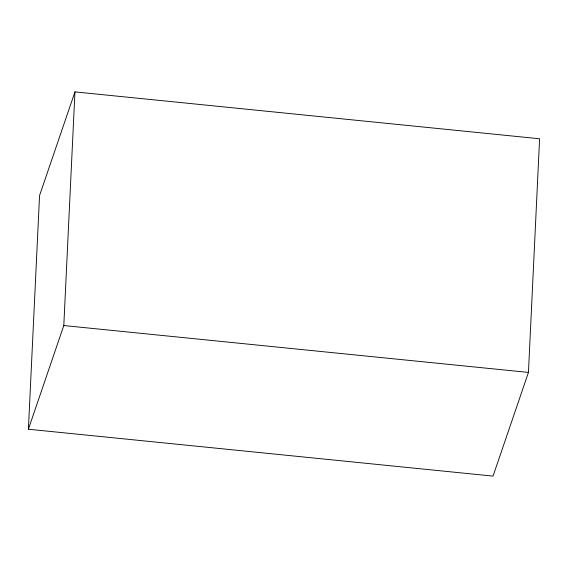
<?xml version="1.0" encoding="UTF-8"?>
<svg xmlns="http://www.w3.org/2000/svg" width="568" height="568" viewBox="0 0 568 568"><rect width="100%" height="100%" fill="white"/><g stroke="black" fill="none" stroke-linecap="round" stroke-linejoin="round"><path stroke-width="0.85" d="M28.4 429.23L39.554 195.577L74.955 91.888L539.6 138.769L528.446 372.423L493.045 476.112L28.4 429.23L63.801 325.542L74.955 91.888M63.801 325.542L528.446 372.423"/></g></svg>
